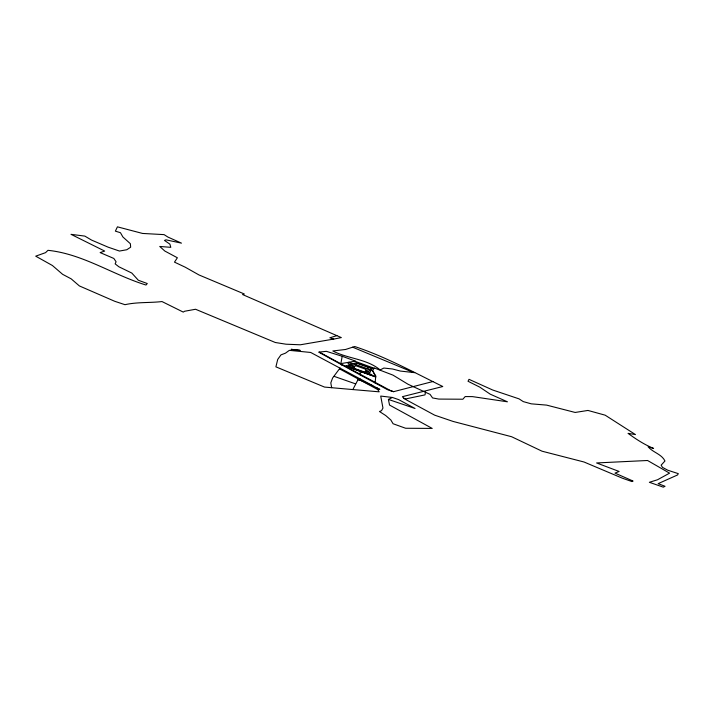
<?xml version="1.0" encoding="UTF-8"?>
<svg xmlns="http://www.w3.org/2000/svg" width="714" height="714" viewBox="0 0 714 714"><rect width="100%" height="100%" fill="white"/><g stroke="black" fill="none" stroke-linecap="round" stroke-linejoin="round"><path stroke-width="1.07" d="M359.945 378.706L357.928 379.821L352.841 389.567L324.522 387.077L275.907 366.844L277.71 359.437L280.968 354.876L285.457 353.171L289.357 350.342L310.715 352.466L379.848 389.46L376.733 387.782L379.196 391.825L352.841 389.567M432.943 381.517L393.601 391.674L387.47 389.666L375.109 382.99L375.787 375.921L372.574 370.673L374.279 367.969L393.003 375.136L408.024 384.248L430.051 394.351L432.577 397.948L438.824 399.081L462.851 399.224L465.198 396.565L472.472 396.618L507.431 401.803L490.232 394.173L479.808 387.149L468.018 381.258L469.009 379.33L492.696 390.014L519.051 398.867L523.264 401.607L531.261 403.838L546.621 405.115L575.154 412.451L587.952 410.443L605.177 415.182L635.451 434.576L628.052 433.353C636.129 439.235 644.278 444.563 653.605 448.446L648.134 446.821C652.81 452.417 661.655 454.068 664.957 460.994L661.137 465.171L662.503 467.375L667.777 470.231L678.3 473.641L677.559 474.962L658.138 483.655L665.055 486.288L663.297 487.162L649.383 482.298L657.54 479.754L669.562 473.15L647.553 460.494L596.601 462.949L619.136 471.472L614.968 473.105L633.095 481.066L631.988 481.575L622.572 478.273L583.998 461.994L542.024 451.194L511.608 436.727L453.042 421.421L434.639 415.155L404.24 398.724L402.41 396.681L442.805 386.515C413.87 372.36 385.319 356.634 354.706 346.522L345.585 349.476L332.84 350.967C348.048 358.919 366.817 358.758 380.134 369.932L383.873 368.049L392.522 368.995L400.358 371.057L414.718 372.663M375.109 382.99L360.267 374.993L360.177 371.316L375.707 377.001M425.464 392.031L425.035 394.878L406.007 398.849L403.838 398.287M393.601 391.674L390.826 390.772L344.103 365.586L340.703 364.426L342.202 356.268L326.369 351.333L318.73 352.136L360.267 374.993M351.475 365.068L352.413 363.488M353.635 368.602L354.483 367.166L349.101 365.247M356.848 363.203L354.956 366.309L347.986 363.828L348.932 362.248L355.893 364.729M354.84 369.334L355.215 368.701M363.194 372.315L363.578 371.682M364.774 372.574L365.63 371.137L369.736 372.601M367.987 367.174L367.139 368.611L371.235 370.075M331.653 387.693L330.805 382.882L332.608 378.001L340.087 367.996M388.407 399.421L392.414 397.466L398.635 399.617L415.039 408.488L388.407 399.421L389.532 405.061L432.211 428.418L405.623 428.257L393.075 423.741L390.879 420.037L385.721 415.539L379.446 411.505L381.517 410.711L382.954 408.051L380.714 396.065L392.414 397.466M336.901 335.642L329.868 337.793L333.741 339.088L341.328 337.588L242.537 294.534L244.331 293.998L198.992 274.952L185.212 267.188L174.493 262.136L177.375 257.772L164.818 251.042L159.731 246.446L170.789 247.339L169.905 244.152L164.479 240.422L165.996 239.842L181.472 243.144L167.986 237.102L164.086 234.629L142.541 233.442L117.435 226.838L115.382 231.14L120.47 232.728L122.888 236.968L130.359 243.706L130.671 247.178L126.815 249.739L119.479 251.051L108.126 247.169L91.579 240.091L84.841 236.102L71.007 234.335L104.699 251.078L100.112 252.586L113.829 258.45L116.07 261.761L115.15 263.877L118.836 266.759L131.804 273.051L138.338 280.245L147.271 283.538L146.031 285.038C112.91 274.872 82.842 253.898 47.972 250.328L45.553 252.658L35.7 256.165L52.399 265.501L62.627 274.328L71.168 278.844L79.379 285.93L114.775 301.308L124.986 304.691C137.106 301.924 149.681 302.995 161.998 301.558L183.266 312.098L184.551 311.259L195.556 309.26L275.327 342.506L285.993 344.202L300.335 344.791L333.715 339.079M319.274 352.109L340.64 363.667L355.483 361.123L342.202 356.268M357.928 379.821C363.346 380.669 367.523 384.177 372.717 385.605M334.206 376.385L355.599 383.882M356.152 362.962L372.092 368.638M352.984 363.569L366.407 368.353L365.398 370.031L368.879 371.271L369.825 369.691L366.344 368.451M355.393 365.577L365.836 369.299M354.876 361.23L374.109 368.237M352.645 347.191L413.656 372.547M339.498 368.861L377.876 389.648M372.574 370.673L375.716 376.849L340.694 364.372L340.64 363.667M346.861 365.729L346.486 366.353L371.557 375.296L371.932 374.663L346.861 365.729M349.735 364.185L348.245 366.684L368.879 374.038L372.244 368.379L356.732 362.846L349.735 364.185M300.05 350.351L291.25 349.342L300.05 350.351"/></g></svg>
